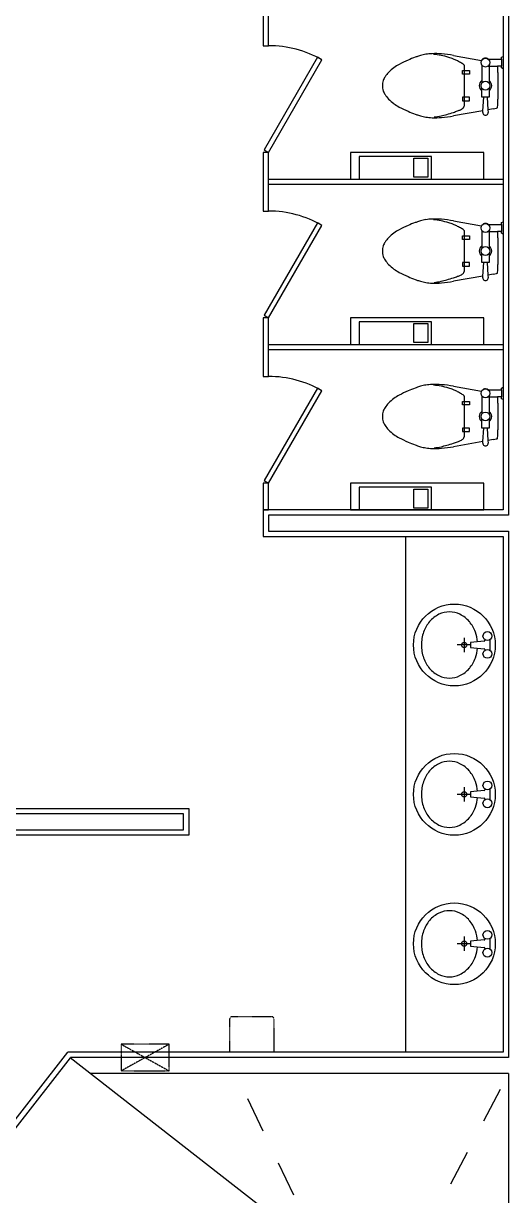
# Model space of a CAD drawing. Header units: millimetres. Extents: x -7718 to 414843, y 91724 to 341395.
# Drawn here: x 381423 to 384153, y 160133 to 166724 of the extents above; entities that cross this region are included whole.
import ezdxf

# ---------------------------------------------------------------- set-up
doc = ezdxf.new("R2010")
doc.units = ezdxf.units.MM
doc.header["$LTSCALE"] = 200
doc.header["$MEASUREMENT"] = 0
doc.linetypes.add('HIDDEN', pattern=[2, 1, -1])
doc.linetypes.add('HIDDEN2', pattern=[0.188, 0.125, -0.063])
doc.layers.add('e-plan', color=9, linetype='CONTINUOUS')

msp = doc.modelspace()

# ---------------------------------------------------------------- linework, layer by layer
at = {"layer": 'e-plan'}
for p, q in [((384122.6, 167678.6), (384122.6, 163988.6)), ((384152.6, 167708.6), (384152.6, 163958.6)), ((382772.6, 166928.6), (382772.6, 166598.6)), ((382802.6, 166598.6), (382802.6, 166928.6)), ((382772.6, 166598.6), (382802.6, 166598.6)), ((383076.6, 166533.2), (382776.6, 166013.6)), ((382802.6, 165998.6), (383102.6, 166518.2)), ((383102.6, 166518.2), (383076.6, 166533.2)), ((383842.6, 166543.6), (384000.7, 166515.7)), ((383902.6, 166488.6), (383902.6, 166373.6)), ((384002.6, 166488.6), (384002.6, 166388.6)), ((384037.6, 166523.6), (384112.6, 166523.6)), ((384042.6, 166488.6), (384042.6, 166388.6)), ((384112.6, 166533.6), (384122.6, 166538.6)), ((384112.6, 166523.6), (384112.6, 166533.6)), ((384112.6, 166523.6), (384112.6, 166483.6)), ((384122.6, 166538.6), (384122.6, 166468.6)), ((383892.6, 166438.6), (383892.6, 166458.6)), ((383892.6, 166458.6), (383932.6, 166458.6)), ((383932.6, 166438.6), (383892.6, 166438.6)), ((383932.6, 166458.6), (383932.6, 166438.6)), ((384037.6, 166483.6), (384091.2, 166483.6)), ((384112.6, 166483.6), (384091.2, 166483.6)), ((384092.6, 166448.6), (384092.6, 166373.6)), ((384112.6, 166473.6), (384112.6, 166483.6)), ((384122.6, 166468.6), (384112.6, 166473.6)), ((383902.6, 166373.6), (383902.6, 166258.6)), ((384002.6, 166308.6), (384002.6, 166358.6)), ((384042.6, 166358.6), (384042.6, 166308.6)), ((384092.6, 166373.6), (384092.6, 166298.6)), ((383932.6, 166308.6), (383892.6, 166308.6)), ((383892.6, 166308.6), (383892.6, 166288.6)), ((383932.6, 166288.6), (383932.6, 166308.6)), ((384042.6, 166308.6), (384002.6, 166308.6)), ((384008.1, 166232.8), (384012.6, 166308.6)), ((384032.6, 166308.6), (384036.7, 166238)), ((384008.1, 166232.8), (383842.6, 166203.6)), ((383892.6, 166288.6), (383932.6, 166288.6)), ((384007.6, 166223.6), (384008.1, 166232.8)), ((384067.6, 166243.6), (384036.7, 166238)), ((384036.7, 166238), (384037.6, 166223.6)), ((382802.6, 165998.6), (382772.6, 165998.6)), ((382772.6, 165998.6), (382772.6, 165668.6)), ((382776.6, 166013.6), (382802.6, 165998.6)), ((382802.6, 165668.6), (382802.6, 165998.6)), ((384012.6, 165998.6), (383262.6, 165998.6)), ((383262.6, 165998.6), (383262.6, 165848.6)), ((383312.6, 165975.6), (383312.6, 165848.6)), ((383718.6, 165975.6), (383312.6, 165975.6)), ((383618.6, 165858.6), (383618.6, 165965.6)), ((383618.6, 165965.6), (383698.6, 165965.6)), ((383698.6, 165965.6), (383698.6, 165858.6)), ((383718.6, 165848.6), (383718.6, 165975.6)), ((384012.6, 165848.6), (384012.6, 165998.6)), ((382802.6, 165818.6), (382802.6, 165848.6)), ((382802.6, 165848.6), (383262.7, 165848.6)), ((383262.6, 165848.6), (384012.6, 165848.6)), ((383262.7, 165848.6), (383262.7, 165848.4)), ((383262.7, 165848.4), (383312.7, 165848.4)), ((383312.6, 165848.6), (383718.6, 165848.6)), ((383312.7, 165848.4), (383718.7, 165848.5)), ((383312.7, 165848.4), (383312.7, 165848.4)), ((383698.6, 165858.6), (383618.6, 165858.6)), ((383718.7, 165848.5), (384122.6, 165848.6)), ((384122.6, 165848.6), (384122.6, 165818.6)), ((384122.6, 165818.6), (382802.6, 165818.6)), ((382772.6, 165668.6), (382802.6, 165668.6)), ((383076.6, 165603.2), (382776.6, 165083.6)), ((382802.6, 165068.6), (383102.6, 165588.2)), ((383102.6, 165588.2), (383076.6, 165603.2)), ((383842.6, 165613.6), (384000.7, 165585.7)), ((384037.6, 165593.6), (384112.6, 165593.6)), ((384112.6, 165603.6), (384122.6, 165608.6)), ((384112.6, 165593.6), (384112.6, 165603.6)), ((384112.6, 165593.6), (384112.6, 165553.6)), ((384122.6, 165608.6), (384122.6, 165538.6)), ((383892.6, 165508.6), (383892.6, 165528.6)), ((383892.6, 165528.6), (383932.6, 165528.6)), ((383932.6, 165508.6), (383892.6, 165508.6)), ((383902.6, 165558.6), (383902.6, 165443.6)), ((383932.6, 165528.6), (383932.6, 165508.6)), ((384002.6, 165558.6), (384002.6, 165458.6)), ((384037.6, 165553.6), (384091.2, 165553.6)), ((384042.6, 165558.6), (384042.6, 165458.6)), ((384112.6, 165553.6), (384091.2, 165553.6)), ((384092.6, 165518.6), (384092.6, 165443.6)), ((384112.6, 165543.6), (384112.6, 165553.6)), ((384122.6, 165538.6), (384112.6, 165543.6)), ((383902.6, 165443.6), (383902.6, 165328.6)), ((384092.6, 165443.6), (384092.6, 165368.6)), ((383932.6, 165378.6), (383892.6, 165378.6)), ((383892.6, 165378.6), (383892.6, 165358.6)), ((383932.6, 165358.6), (383932.6, 165378.6)), ((384002.6, 165378.6), (384002.6, 165428.6)), ((384042.6, 165378.6), (384002.6, 165378.6)), ((384008.1, 165302.8), (384012.6, 165378.6)), ((384032.6, 165378.6), (384036.7, 165308)), ((384042.6, 165428.6), (384042.6, 165378.6)), ((384008.1, 165302.8), (383842.6, 165273.6)), ((383892.6, 165358.6), (383932.6, 165358.6)), ((384007.6, 165293.6), (384008.1, 165302.8)), ((384067.6, 165313.6), (384036.7, 165308)), ((384036.7, 165308), (384037.6, 165293.6)), ((382802.6, 165068.6), (382772.6, 165068.6)), ((382772.6, 165068.6), (382772.6, 164738.6)), ((382776.6, 165083.6), (382802.6, 165068.6)), ((382802.6, 164738.6), (382802.6, 165068.6)), ((384012.6, 165068.6), (383262.6, 165068.6)), ((383262.6, 165068.6), (383262.6, 164918.6)), ((383312.6, 165045.6), (383312.6, 164918.6)), ((383718.6, 165045.6), (383312.6, 165045.6)), ((383718.6, 164918.6), (383718.6, 165045.6)), ((384012.6, 164918.6), (384012.6, 165068.6)), ((383618.6, 164928.6), (383618.6, 165035.6)), ((383618.6, 165035.6), (383698.6, 165035.6)), ((383698.6, 165035.6), (383698.6, 164928.6)), ((382802.6, 164888.6), (382802.6, 164918.6)), ((382802.6, 164918.6), (383262.7, 164918.6)), ((383262.6, 164918.6), (384012.6, 164918.6)), ((383262.7, 164918.6), (383262.7, 164918.4)), ((383262.7, 164918.4), (383312.7, 164918.4)), ((383312.6, 164918.6), (383718.6, 164918.6)), ((383312.7, 164918.4), (383718.7, 164918.5)), ((383312.7, 164918.4), (383312.7, 164918.4)), ((383698.6, 164928.6), (383618.6, 164928.6)), ((383718.7, 164918.5), (384122.6, 164918.6)), ((384122.6, 164918.6), (384122.6, 164888.6)), ((384122.6, 164888.6), (382802.6, 164888.6)), ((382772.6, 164738.6), (382802.6, 164738.6)), ((383076.6, 164673.2), (382776.6, 164153.6)), ((382802.6, 164138.6), (383102.6, 164658.2)), ((383102.6, 164658.2), (383076.6, 164673.2)), ((383842.6, 164683.6), (384000.7, 164655.7)), ((384037.6, 164663.6), (384112.6, 164663.6)), ((384112.6, 164673.6), (384122.6, 164678.6)), ((384112.6, 164663.6), (384112.6, 164673.6)), ((384112.6, 164663.6), (384112.6, 164623.6)), ((384122.6, 164678.6), (384122.6, 164608.6)), ((383892.6, 164578.6), (383892.6, 164598.6)), ((383892.6, 164598.6), (383932.6, 164598.6)), ((383932.6, 164578.6), (383892.6, 164578.6)), ((383902.6, 164628.6), (383902.6, 164513.6)), ((383932.6, 164598.6), (383932.6, 164578.6)), ((384002.6, 164628.6), (384002.6, 164528.6)), ((384037.6, 164623.6), (384091.2, 164623.6)), ((384042.6, 164628.6), (384042.6, 164528.6)), ((384112.6, 164623.6), (384091.2, 164623.6)), ((384092.6, 164588.6), (384092.6, 164513.6)), ((384112.6, 164613.6), (384112.6, 164623.6)), ((384122.6, 164608.6), (384112.6, 164613.6)), ((383902.6, 164513.6), (383902.6, 164398.6)), ((384092.6, 164513.6), (384092.6, 164438.6)), ((383932.6, 164448.6), (383892.6, 164448.6)), ((383892.6, 164448.6), (383892.6, 164428.6)), ((383932.6, 164428.6), (383932.6, 164448.6)), ((384002.6, 164448.6), (384002.6, 164498.6)), ((384042.6, 164448.6), (384002.6, 164448.6)), ((384008.1, 164372.8), (384012.6, 164448.6)), ((384032.6, 164448.6), (384036.7, 164378)), ((384042.6, 164498.6), (384042.6, 164448.6)), ((383892.6, 164428.6), (383932.6, 164428.6)), ((384067.6, 164383.6), (384036.7, 164378)), ((384008.1, 164372.8), (383842.6, 164343.6)), ((384007.6, 164363.6), (384008.1, 164372.8)), ((384036.7, 164378), (384037.6, 164363.6)), ((382802.6, 164138.6), (382772.6, 164138.6)), ((382772.6, 164138.6), (382772.6, 163988.6)), ((382776.6, 164153.6), (382802.6, 164138.6)), ((382802.6, 163988.6), (382802.6, 164138.6)), ((384012.6, 164138.6), (383262.6, 164138.6)), ((383262.6, 164138.6), (383262.6, 163988.6)), ((383312.6, 164115.6), (383312.6, 163988.6)), ((383718.6, 164115.6), (383312.6, 164115.6)), ((383718.6, 163988.6), (383718.6, 164115.6)), ((384012.6, 163988.6), (384012.6, 164138.6)), ((383618.6, 163998.6), (383618.6, 164105.6)), ((383618.6, 164105.6), (383698.6, 164105.6)), ((383698.6, 164105.6), (383698.6, 163998.6)), ((384122.6, 163988.6), (382772.6, 163988.6)), ((382772.6, 163988.6), (382772.6, 163838.6)), ((382772.6, 163988.6), (382802.6, 163988.6)), ((383262.6, 163988.6), (384012.6, 163988.6)), ((383312.6, 163988.6), (383718.6, 163988.6)), ((383698.6, 163998.6), (383618.6, 163998.6)), ((384152.6, 163958.6), (382802.6, 163958.6)), ((382802.6, 163958.6), (382802.6, 163868.6)), ((382802.6, 163868.6), (384152.6, 163868.6)), ((384152.6, 163868.6), (384152.6, 160908.6)), ((382772.6, 163838.6), (384122.6, 163838.6)), ((384122.6, 163838.6), (384122.6, 160938.6)), ((383902.6, 163268.6), (383902.6, 163188.6)), ((384019.6, 163257.9), (384019.6, 163254.8)), ((384047.6, 163257.9), (384047.6, 163199.3)), ((383942.6, 163228.6), (383862.6, 163228.6)), ((384015, 163249.8), (383938.6, 163242.6)), ((383938.6, 163242.6), (383938.6, 163214.6)), ((383938.6, 163214.6), (384015, 163207.4)), ((384019.6, 163202.4), (384019.6, 163199.3)), ((383902.6, 162428.6), (383902.6, 162348.6)), ((384015, 162409.8), (383938.6, 162402.6)), ((383938.6, 162402.6), (383938.6, 162374.6)), ((384019.6, 162417.9), (384019.6, 162414.8)), ((384047.6, 162417.9), (384047.6, 162359.3)), ((383942.6, 162388.6), (383862.6, 162388.6)), ((383938.6, 162374.6), (384015, 162367.4)), ((384019.6, 162362.4), (384019.6, 162359.3)), ((382322.6, 162278.6), (380802.6, 162278.6)), ((380832.6, 162308.6), (382352.6, 162308.6)), ((382322.6, 162188.6), (382322.6, 162278.6)), ((382352.6, 162308.6), (382352.6, 162158.6)), ((380879.2, 162188.6), (382322.6, 162188.6)), ((382352.6, 162158.6), (380893.9, 162158.6)), ((383942.6, 161548.6), (383862.6, 161548.6)), ((383902.6, 161588.6), (383902.6, 161508.6)), ((384015, 161569.8), (383938.6, 161562.6)), ((383938.6, 161562.6), (383938.6, 161534.6)), ((384019.6, 161577.9), (384019.6, 161574.8)), ((384047.6, 161577.9), (384047.6, 161519.3)), ((383938.6, 161534.6), (384015, 161527.4)), ((384019.6, 161522.4), (384019.6, 161519.3)), ((380536, 159483.4), (381672.9, 160938.6)), ((384122.6, 160938.6), (381672.9, 160938.6)), ((384152.6, 160908.6), (381687.6, 160908.6)), ((381810, 160908.6), (381807.9, 160908.6)), ((384152.6, 160818.6), (381799.4, 160818.6)), ((384152.6, 160818.6), (384152.6, 157608.6))]:
    msp.add_line(p, q, dxfattribs=at)
at = {"layer": 'e-plan', "ltscale": 400}
msp.add_line((383572.6, 163838.6), (383572.6, 160938.6), dxfattribs=at)
at = {"layer": 'e-plan', "linetype": 'HIDDEN2', "ltscale": 0.005}
for p, q in [((382584.4, 160938.6), (382584.4, 161128.6)), ((382594.4, 161138.6), (382821.4, 161138.6)), ((382831.4, 161128.6), (382831.4, 160938.6)), ((382242.9, 160983.6), (381972.9, 160983.6)), ((381972.9, 160983.6), (381972.9, 160833.6)), ((382242.9, 160833.6), (382242.9, 160983.6)), ((382831.4, 160938.6), (382584.4, 160938.6)), ((381972.9, 160833.6), (382242.9, 160833.6))]:
    msp.add_line(p, q, dxfattribs=at)
at = {"layer": 'e-plan', "linetype": 'HIDDEN2', "ltscale": 0.02}
for p, q in [((382242.9, 160983.6), (381972.9, 160833.6)), ((381972.9, 160983.6), (382242.9, 160833.6))]:
    msp.add_line(p, q, dxfattribs=at)
at = {"layer": 'e-plan', "linetype": 'HIDDEN'}
for p, q in [((384152.6, 157608.6), (382616.8, 160818.6)), ((382714.4, 158073.3), (384152.6, 160818.6))]:
    msp.add_line(p, q, dxfattribs=at)
at = {"layer": 'e-plan', "ltscale": 0.5}
msp.add_lwpolyline([(380578.1, 159488.6), (381996.5, 158380.4), (383104.7, 159798.8), (381686.3, 160907)], close=True, dxfattribs=at)
at = {"layer": 'e-plan'}
for centre, radius in [((384022.6, 166503.6), 25), ((384022.6, 166373.6), 25), ((384022.6, 165573.6), 25), ((384022.6, 165443.6), 25), ((384022.6, 164643.6), 25), ((384022.6, 164513.6), 25), ((383847.6, 163228.6), 230), ((384033.6, 163278.6), 25), ((383902.6, 163228.6), 15), ((384033.6, 163178.6), 25), ((383847.6, 162388.6), 230), ((383902.6, 162388.6), 15), ((384033.6, 162438.6), 25), ((384033.6, 162338.6), 25), ((383847.6, 161548.6), 230), ((384033.6, 161598.6), 25), ((383902.6, 161548.6), 15), ((384033.6, 161498.6), 25)]:
    msp.add_circle(centre, radius, dxfattribs=at)
for centre, radius, start, end in [((382802.6, 165998.6), 600, 60, 90), ((383733, 166250.2), 303.5, 91.97233, 98.74616), ((383737.8, 166112.5), 441.4, 85.23636, 91.97233), ((383637.9, 166300.9), 217.3, 117.50728, 126.8699), ((383947.2, 165707), 886.9, 113.96249, 117.50728), ((383815.4, 166003.5), 562.4, 109.51083, 113.96249), ((383963.8, 165584.7), 1006.7, 108.43495, 109.51083), ((383789.6, 166107.3), 455.9, 106.83611, 108.43495), ((383719.2, 166339.8), 212.9, 98.74616, 106.83611), ((383704.4, 166213.4), 337.2, 78.34346, 85.60129), ((383651.5, 165956.8), 599.2, 74.0546, 78.34346), ((383710.1, 165780.2), 774.8, 80.15342, 85.23636), ((383751.7, 166307.5), 234.4, 67.19466, 74.0546), ((383725.2, 166244.5), 302.8, 63.43495, 67.19466), ((383648.3, 166090.7), 474.7, 60.43252, 63.43495), ((383796.5, 166351.9), 174.4, 53.1301, 60.43252), ((383899, 166488.6), 3.54, 0, 53.1301), ((384022.6, 166503.6), 25, 53.1301, 151.06284), ((383526.1, 166378.1), 82.6, 146.30993, 162.00994), ((383594.7, 166332.4), 165, 135.21918, 146.30993), ((383671.4, 166256.2), 273.1, 126.8699, 135.21918), ((383629.9, 166448.6), 462.7, 360, 4.33828), ((383530.3, 166373.6), 87.7, 170.53768, 180), ((383530.3, 166373.6), 87.7, 180, 189.46232), ((383550.2, 166370.3), 107.9, 162.00994, 170.53768), ((383550.2, 166376.9), 107.9, 189.46232, 197.99006), ((384022.6, 166373.6), 35, 124.8499, 235.1501), ((384022.6, 166373.6), 35, 304.8499, 55.1501), ((383526.1, 166369.1), 82.6, 197.99006, 213.69007), ((383594.7, 166414.8), 165, 213.69007, 224.78082), ((383671.4, 166491), 273.1, 224.78082, 233.1301), ((383629.9, 166298.6), 462.7, 354.28941, 0), ((383637.9, 166446.3), 217.3, 233.1301, 242.49272), ((383947.2, 167040.2), 886.9, 242.49272, 246.03751), ((383815.4, 166743.7), 562.4, 246.03751, 250.48917), ((383513.2, 167235.5), 1064.2, 285.9454, 288.02862), ((383668.1, 166759.6), 563.7, 288.02862, 290.55605), ((383763.8, 166504.5), 291.3, 290.55605, 294.0722), ((383860.2, 166288.6), 54.8, 294.0722, 315), ((383890.2, 166258.6), 12.3, 315, 0), ((384022.6, 166222.7), 15, 176.63354, 3.36646), ((384022.4, 166490.5), 251, 280.35969, 284.03624), ((384078.5, 166266.4), 20, 284.03624, 297.07368), ((384085.3, 166253.1), 5.01, 297.07368, 354.28941), ((383963.8, 167162.5), 1006.7, 250.48917, 251.56505), ((383789.6, 166639.9), 455.9, 251.56505, 253.16389), ((383719.2, 166407.4), 212.9, 253.16389, 261.25384), ((383733, 166496.9), 303.5, 261.25384, 268.02767), ((383737.8, 166634.7), 441.4, 268.02767, 274.76364), ((383715.2, 166441.1), 244.3, 274.39871, 283.58336), ((383578.2, 167008.2), 827.8, 283.58336, 285.9454), ((383710.1, 166967), 774.8, 274.76364, 279.84658), ((382802.6, 165068.6), 600, 60, 90), ((383947.2, 164777), 886.9, 113.96249, 117.50728), ((383815.4, 165073.5), 562.4, 109.51083, 113.96249), ((383963.8, 164654.7), 1006.7, 108.43495, 109.51083), ((383789.6, 165177.3), 455.9, 106.83611, 108.43495), ((383719.2, 165409.8), 212.9, 98.74616, 106.83611), ((383733, 165320.2), 303.5, 91.97233, 98.74616), ((383737.8, 165182.5), 441.4, 85.23636, 91.97233), ((383704.4, 165283.4), 337.2, 78.34346, 85.60129), ((383651.5, 165026.8), 599.2, 74.0546, 78.34346), ((383710.1, 164850.2), 774.8, 80.15342, 85.23636), ((383751.7, 165377.5), 234.4, 67.19466, 74.0546), ((383725.2, 165314.5), 302.8, 63.43495, 67.19466), ((383648.3, 165160.7), 474.7, 60.43252, 63.43495), ((383796.5, 165421.9), 174.4, 53.1301, 60.43252), ((384022.6, 165573.6), 25, 53.1301, 151.06284), ((383594.7, 165402.4), 165, 135.21918, 146.30993), ((383671.4, 165326.2), 273.1, 126.8699, 135.21918), ((383637.9, 165370.9), 217.3, 117.50728, 126.8699), ((383899, 165558.6), 3.54, 0, 53.1301), ((383629.9, 165518.6), 462.7, 360, 4.33828), ((383530.3, 165443.6), 87.7, 170.53768, 180), ((383530.3, 165443.6), 87.7, 180, 189.46232), ((383550.2, 165440.3), 107.9, 162.00994, 170.53768), ((383526.1, 165448.1), 82.6, 146.30993, 162.00994), ((384022.6, 165443.6), 35, 124.8499, 235.1501), ((384022.6, 165443.6), 35, 304.8499, 55.1501), ((383550.2, 165446.9), 107.9, 189.46232, 197.99006), ((383526.1, 165439.1), 82.6, 197.99006, 213.69007), ((383594.7, 165484.8), 165, 213.69007, 224.78082), ((383671.4, 165561), 273.1, 224.78082, 233.1301), ((383629.9, 165368.6), 462.7, 354.28941, 0), ((383637.9, 165516.3), 217.3, 233.1301, 242.49272), ((383947.2, 166110.2), 886.9, 242.49272, 246.03751), ((383668.1, 165829.6), 563.7, 288.02862, 290.55605), ((383763.8, 165574.5), 291.3, 290.55605, 294.0722), ((383860.2, 165358.6), 54.8, 294.0722, 315), ((383890.2, 165328.6), 12.3, 315, 0), ((384022.4, 165560.5), 251, 280.35969, 284.03624), ((384078.5, 165336.4), 20, 284.03624, 297.07368), ((384085.3, 165323.1), 5.01, 297.07368, 354.28941), ((383815.4, 165813.7), 562.4, 246.03751, 250.48917), ((383963.8, 166232.5), 1006.7, 250.48917, 251.56505), ((383789.6, 165709.9), 455.9, 251.56505, 253.16389), ((383719.2, 165477.4), 212.9, 253.16389, 261.25384), ((383733, 165566.9), 303.5, 261.25384, 268.02767), ((383737.8, 165704.7), 441.4, 268.02767, 274.76364), ((383715.2, 165511.1), 244.3, 274.39871, 283.58336), ((383578.2, 166078.2), 827.8, 283.58336, 285.9454), ((383710.1, 166037), 774.8, 274.76364, 279.84658), ((383513.2, 166305.5), 1064.2, 285.9454, 288.02862), ((384022.6, 165292.7), 15, 176.63354, 3.36646), ((382802.6, 164138.6), 600, 60, 90), ((383947.2, 163847), 886.9, 113.96249, 117.50728), ((383815.4, 164143.5), 562.4, 109.51083, 113.96249), ((383963.8, 163724.7), 1006.7, 108.43495, 109.51083), ((383789.6, 164247.3), 455.9, 106.83611, 108.43495), ((383719.2, 164479.8), 212.9, 98.74616, 106.83611), ((383733, 164390.2), 303.5, 91.97233, 98.74616), ((383737.8, 164252.5), 441.4, 85.23636, 91.97233), ((383704.4, 164353.4), 337.2, 78.34346, 85.60129), ((383651.5, 164096.8), 599.2, 74.0546, 78.34346), ((383710.1, 163920.2), 774.8, 80.15342, 85.23636), ((383751.7, 164447.5), 234.4, 67.19466, 74.0546), ((383725.2, 164384.5), 302.8, 63.43495, 67.19466), ((383648.3, 164230.7), 474.7, 60.43252, 63.43495), ((383796.5, 164491.9), 174.4, 53.1301, 60.43252), ((384022.6, 164643.6), 25, 53.1301, 151.06284), ((383594.7, 164472.4), 165, 135.21918, 146.30993), ((383671.4, 164396.2), 273.1, 126.8699, 135.21918), ((383637.9, 164440.9), 217.3, 117.50728, 126.8699), ((383899, 164628.6), 3.54, 0, 53.1301), ((383629.9, 164588.6), 462.7, 360, 4.33828), ((383530.3, 164513.6), 87.7, 170.53768, 180), ((383530.3, 164513.6), 87.7, 180, 189.46232), ((383550.2, 164510.3), 107.9, 162.00994, 170.53768), ((383526.1, 164518.1), 82.6, 146.30993, 162.00994), ((384022.6, 164513.6), 35, 124.8499, 235.1501), ((384022.6, 164513.6), 35, 304.8499, 55.1501), ((383550.2, 164516.9), 107.9, 189.46232, 197.99006), ((383526.1, 164509.1), 82.6, 197.99006, 213.69007), ((383594.7, 164554.8), 165, 213.69007, 224.78082), ((383671.4, 164631), 273.1, 224.78082, 233.1301), ((383637.9, 164586.3), 217.3, 233.1301, 242.49272), ((383947.2, 165180.2), 886.9, 242.49272, 246.03751), ((383763.8, 164644.5), 291.3, 290.55605, 294.0722), ((383860.2, 164428.6), 54.8, 294.0722, 315), ((383890.2, 164398.6), 12.3, 315, 0), ((384022.4, 164630.5), 251, 280.35969, 284.03624), ((384078.5, 164406.4), 20, 284.03624, 297.07368), ((384085.3, 164393.1), 5.01, 297.07368, 354.28941), ((383629.9, 164438.6), 462.7, 354.28941, 0), ((383815.4, 164883.7), 562.4, 246.03751, 250.48917), ((383963.8, 165302.5), 1006.7, 250.48917, 251.56505), ((383789.6, 164779.9), 455.9, 251.56505, 253.16389), ((383719.2, 164547.4), 212.9, 253.16389, 261.25384), ((383733, 164636.9), 303.5, 261.25384, 268.02767), ((383737.8, 164774.7), 441.4, 268.02767, 274.76364), ((383715.2, 164581.1), 244.3, 274.39871, 283.58336), ((383578.2, 165148.2), 827.8, 283.58336, 285.9454), ((383710.1, 165107), 774.8, 274.76364, 279.84658), ((383513.2, 165375.5), 1064.2, 285.9454, 288.02862), ((383668.1, 164899.6), 563.7, 288.02862, 290.55605), ((384022.6, 164362.7), 15, 176.63354, 3.36646), ((383832.1, 163255), 162.4, 115.99472, 139.65335), ((383820.1, 163279.7), 134.9, 90, 115.99472), ((383820.1, 163279.7), 134.9, 64.00528, 90), ((383808, 163255), 162.4, 40.34665, 64.00528), ((383850.9, 163239), 187.1, 139.65335, 160.61513), ((383789.2, 163239), 187.1, 19.38487, 40.34665), ((383880.5, 163228.6), 218.4, 160.61513, 180), ((383759.7, 163228.6), 218.4, 4.63774, 19.38487), ((383880.5, 163228.6), 218.4, 180, 199.38487), ((383759.7, 163228.6), 218.4, 340.61513, 355.36226), ((384014.6, 163254.8), 5, 275.39095, 0), ((384014.6, 163202.4), 5, 0, 84.60905), ((383850.9, 163218.2), 187.1, 199.38487, 220.34665), ((383789.2, 163218.2), 187.1, 319.65335, 340.61513), ((383832.1, 163202.2), 162.4, 220.34665, 244.00528), ((383808, 163202.2), 162.4, 295.99472, 319.65335), ((383820.1, 163177.5), 134.9, 244.00528, 270), ((383820.1, 163177.5), 134.9, 270, 295.99472), ((383832.1, 162415), 162.4, 115.99472, 139.65335), ((383820.1, 162439.7), 134.9, 90, 115.99472), ((383820.1, 162439.7), 134.9, 64.00528, 90), ((383808, 162415), 162.4, 40.34665, 64.00528), ((383850.9, 162399), 187.1, 139.65335, 160.61513), ((383789.2, 162399), 187.1, 19.38487, 40.34665), ((383880.5, 162388.6), 218.4, 160.61513, 180), ((383759.7, 162388.6), 218.4, 4.63774, 19.38487), ((384014.6, 162414.8), 5, 275.39095, 0), ((383880.5, 162388.6), 218.4, 180, 199.38487), ((383759.7, 162388.6), 218.4, 340.61513, 355.36226), ((384014.6, 162362.4), 5, 0, 84.60905), ((383850.9, 162378.2), 187.1, 199.38487, 220.34665), ((383789.2, 162378.2), 187.1, 319.65335, 340.61513), ((383832.1, 162362.2), 162.4, 220.34665, 244.00528), ((383820.1, 162337.5), 134.9, 244.00528, 270), ((383820.1, 162337.5), 134.9, 270, 295.99472), ((383808, 162362.2), 162.4, 295.99472, 319.65335), ((383850.9, 161559), 187.1, 139.65335, 160.61513), ((383832.1, 161575), 162.4, 115.99472, 139.65335), ((383820.1, 161599.7), 134.9, 90, 115.99472), ((383820.1, 161599.7), 134.9, 64.00528, 90), ((383808, 161575), 162.4, 40.34665, 64.00528), ((383789.2, 161559), 187.1, 19.38487, 40.34665), ((383880.5, 161548.6), 218.4, 160.61513, 180), ((383759.7, 161548.6), 218.4, 4.63774, 19.38487), ((383880.5, 161548.6), 218.4, 180, 199.38487), ((384014.6, 161574.8), 5, 275.39095, 0), ((383759.7, 161548.6), 218.4, 340.61513, 355.36226), ((384014.6, 161522.4), 5, 0, 84.60905), ((383850.9, 161538.2), 187.1, 199.38487, 220.34665), ((383832.1, 161522.2), 162.4, 220.34665, 244.00528), ((383808, 161522.2), 162.4, 295.99472, 319.65335), ((383789.2, 161538.2), 187.1, 319.65335, 340.61513), ((383820.1, 161497.5), 134.9, 244.00528, 270), ((383820.1, 161497.5), 134.9, 270, 295.99472)]:
    msp.add_arc(centre, radius, start, end, dxfattribs=at)
at = {"layer": 'e-plan', "linetype": 'HIDDEN2', "ltscale": 0.005}
for centre, start, end in [((382594.4, 161128.6), 90, 180), ((382821.4, 161128.6), 360, 90)]:
    msp.add_arc(centre, 10, start, end, dxfattribs=at)

doc.saveas('drawing.dxf')
